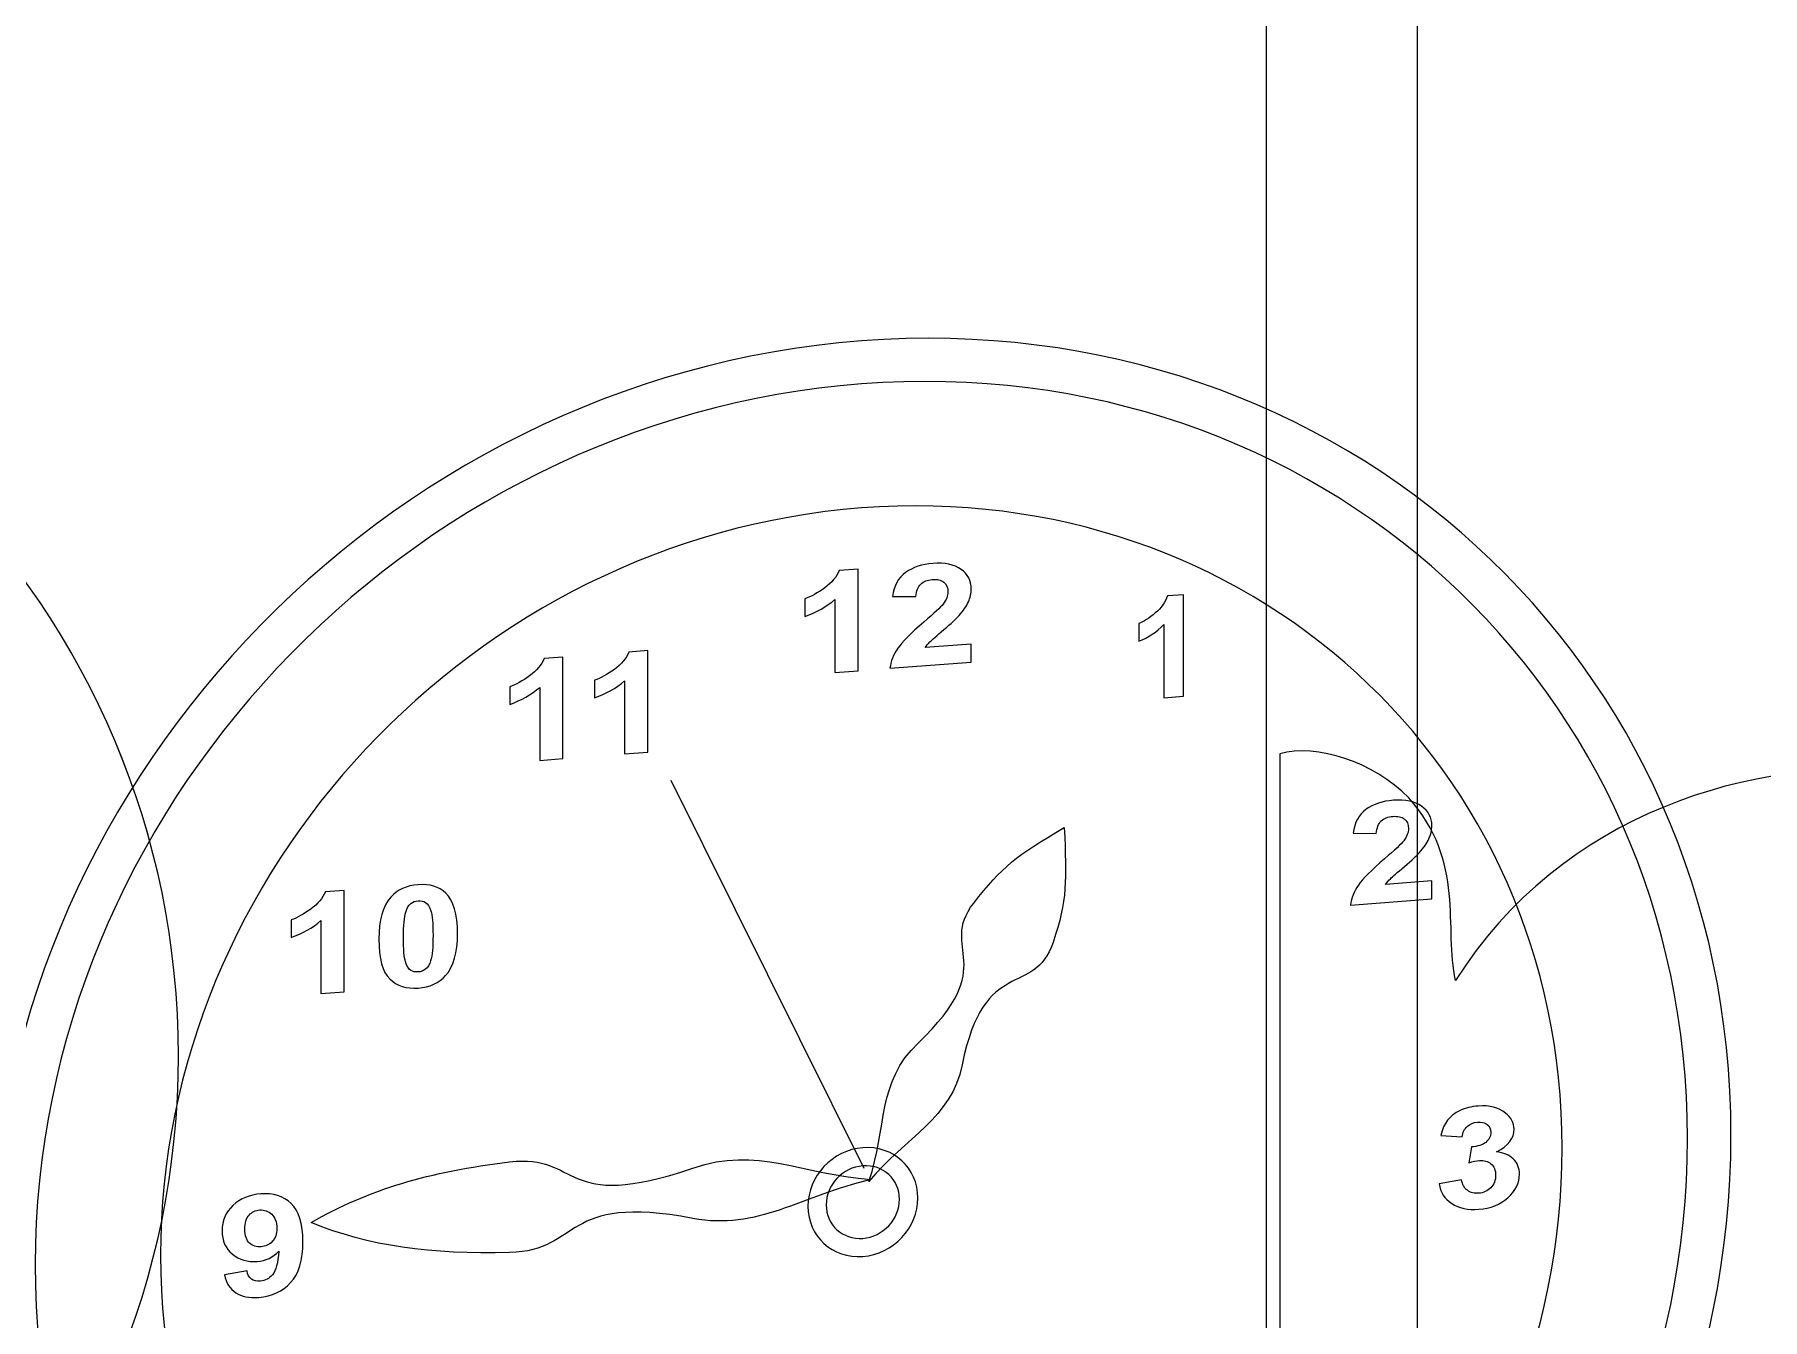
# Model space of a CAD drawing. Header units: centimetres. Extents: x -50 to 38, y -16.5 to 53.8.
# Drawn here: x -35.466 to -34.173, y 19.927 to 20.888 of the extents above; entities that cross this region are included whole.
import ezdxf

# ---------------------------------------------------------------- set-up
doc = ezdxf.new("R2010")
doc.units = ezdxf.units.CM
doc.header["$MEASUREMENT"] = 0
doc.layers.add('layer 1', color=7, linetype='Continuous')

msp = doc.modelspace()

# ---------------------------------------------------------------- linework, layer by layer
at = {"layer": 'layer 1', "lineweight": 35}
msp.add_open_spline([(-43.05848, 25.57436), (-43.05848, 25.57436), (-33.11014, 25.57436), (-33.11014, 25.57436), (-33.11014, 25.57436), (-33.11014, 25.57436), (-33.11014, 14.1003), (-33.11014, 14.1003), (-33.11014, 14.1003), (-33.11014, 14.1003), (-43.05848, 14.1003), (-43.05848, 14.1003), (-43.05848, 14.1003), (-43.05848, 14.1003), (-43.05848, 25.57436), (-43.05848, 25.57436)], degree=3, knots=[0, 0, 0, 0, 0.2, 0.2, 0.2, 0.2, 0.4, 0.4, 0.4, 0.4, 0.6, 0.6, 0.6, 0.6, 1, 1, 1, 1], dxfattribs=at)
at = {"layer": 'layer 1', "color": 254, "lineweight": 9}
for points, knots in [([(-34.54417, 21.20913), (-34.54417, 21.20913), (-34.54438, 17.00402), (-34.54438, 17.00402), (-34.54438, 17.00402), (-34.54438, 17.00402), (-37.49128, 16.94658), (-37.49128, 16.94658), (-37.49128, 16.94658), (-37.49128, 16.94658), (-37.61122, 17.03831), (-37.61122, 17.03831), (-37.61122, 17.03831), (-37.61122, 17.03831), (-37.61203, 21.20913), (-37.61203, 21.20913), (-37.61203, 21.20913), (-37.61203, 21.20913), (-36.06863, 22.74505), (-36.06863, 22.74505), (-36.06863, 22.74505), (-36.06863, 22.74505), (-35.96022, 22.6969), (-35.96022, 22.6969), (-35.96022, 22.6969), (-35.96022, 22.6969), (-34.54417, 21.20913), (-34.54417, 21.20913)], [0, 0, 0, 0, 0.125, 0.125, 0.125, 0.125, 0.25, 0.25, 0.25, 0.25, 0.375, 0.375, 0.375, 0.375, 0.5, 0.5, 0.5, 0.5, 0.625, 0.625, 0.625, 0.625, 0.75, 0.75, 0.75, 0.75, 1, 1, 1, 1]), ([(-33.24897, 19.76236), (-33.26322, 19.77845), (-33.28802, 19.79235), (-33.30566, 19.78868), (-33.30566, 19.78868), (-33.41523, 19.73199), (-33.45717, 19.60883), (-33.52974, 19.51722), (-33.52974, 19.51722), (-33.52974, 19.51722), (-33.55352, 19.4916), (-33.55352, 19.4916), (-33.55352, 19.4916), (-33.53856, 19.47478), (-33.51094, 19.46303), (-33.51073, 19.43833), (-33.51073, 19.43833), (-33.52964, 19.42549), (-33.55849, 19.41604), (-33.57952, 19.39681), (-33.57952, 19.39681), (-33.56308, 19.37579), (-33.56505, 19.35956), (-33.57193, 19.33762), (-33.57193, 19.33762), (-33.55631, 19.32647), (-33.55899, 19.31021), (-33.56308, 19.29535), (-33.56308, 19.29535), (-33.5701, 19.28826), (-33.57708, 19.28114), (-33.58696, 19.28174), (-33.58696, 19.28174), (-33.58985, 19.29161), (-33.5992, 19.30985), (-33.61257, 19.30481), (-33.61257, 19.30481), (-33.63497, 19.28629), (-33.65046, 19.28262), (-33.67519, 19.28452), (-33.67519, 19.28452), (-33.6802, 19.21319), (-33.71625, 19.14165), (-33.76148, 19.06644), (-33.76148, 19.06644), (-33.76148, 19.06644), (-33.72186, 19.05691), (-33.72186, 19.05691), (-33.72186, 19.05691), (-33.705, 19.06411), (-33.68803, 19.06076), (-33.67099, 19.04749), (-33.67099, 19.04749), (-33.66669, 19.03906), (-33.6687, 19.02632), (-33.67283, 19.01641), (-33.67283, 19.01641), (-33.66429, 19.0059), (-33.64016, 18.992), (-33.64708, 18.97644), (-33.64708, 18.97644), (-33.63497, 18.96244), (-33.62527, 18.98367), (-33.6197, 18.99147), (-33.6197, 18.99147), (-33.60866, 19.01698), (-33.5913, 19.05243), (-33.59719, 19.07847), (-33.59719, 19.07847), (-33.57892, 19.0864), (-33.55765, 19.076), (-33.55606, 19.05483), (-33.55606, 19.05483), (-33.5707, 19.03497), (-33.54378, 19.02319), (-33.54572, 19.00414), (-33.54572, 19.00414), (-33.54262, 18.97171), (-33.59349, 18.97972), (-33.58051, 18.94808), (-33.58051, 18.94808), (-33.58051, 18.94808), (-33.60076, 18.92109), (-33.60076, 18.92109), (-33.60076, 18.92109), (-33.59575, 18.91407), (-33.57881, 18.91425), (-33.57028, 18.90444), (-33.57028, 18.90444), (-33.57028, 18.90444), (-33.55094, 18.87216), (-33.55094, 18.87216), (-33.55094, 18.87216), (-33.53122, 18.87795), (-33.50572, 18.86408), (-33.50339, 18.84221), (-33.50339, 18.84221), (-33.49831, 18.82605), (-33.52844, 18.80178), (-33.50293, 18.78788), (-33.50293, 18.78788), (-33.50215, 18.77945), (-33.51457, 18.74901), (-33.53158, 18.75589), (-33.53158, 18.75589), (-33.53158, 18.75589), (-33.55846, 18.76202), (-33.55846, 18.76202), (-33.55846, 18.76202), (-33.55789, 18.77896), (-33.54675, 18.796), (-33.55606, 18.81282), (-33.55606, 18.81282), (-33.57677, 18.84016), (-33.60428, 18.83921), (-33.62901, 18.84464), (-33.62901, 18.84464), (-33.73689, 18.83805), (-33.87391, 18.69154), (-33.90753, 18.58115), (-33.90753, 18.58115), (-33.93166, 18.51956), (-33.94246, 18.45952), (-33.93632, 18.40522), (-33.93632, 18.40522), (-33.83218, 18.35464), (-33.79944, 18.24344), (-33.74504, 18.15433), (-33.74504, 18.15433), (-33.69735, 18.10536), (-33.63988, 18.07128), (-33.58477, 18.06116), (-33.58477, 18.06116), (-33.57056, 18.0486), (-33.59021, 18.03502), (-33.5979, 18.0286), (-33.5979, 18.0286), (-33.61398, 18.01223), (-33.63028, 18.01914), (-33.64725, 18.02465), (-33.64725, 18.02465), (-33.66373, 18.05414), (-33.67251, 18.00891), (-33.68948, 18.01438), (-33.68948, 18.01438), (-33.7043, 18.01145), (-33.72063, 18.02401), (-33.72998, 18.04299), (-33.72998, 18.04299), (-33.72998, 18.04299), (-33.75541, 18.04768), (-33.75541, 18.04768), (-33.75541, 18.04768), (-33.75252, 17.95952), (-33.8121, 17.83552), (-33.89885, 17.75153), (-33.89885, 17.75153), (-33.98786, 17.68372), (-34.11934, 17.63035), (-34.20926, 17.66626), (-34.20926, 17.66626), (-34.28144, 17.68961), (-34.36332, 17.75386), (-34.40343, 17.82335), (-34.40343, 17.82335), (-34.40343, 17.82335), (-34.40343, 17.7124), (-34.40343, 17.7124), (-34.40343, 17.7124), (-34.40343, 17.64538), (-34.44813, 17.62749), (-34.47698, 17.62301), (-34.47698, 17.62301), (-34.47698, 17.62301), (-34.52782, 17.62396), (-34.52782, 17.62396), (-34.52782, 17.62396), (-34.52782, 17.62396), (-34.52814, 18.30976), (-34.52814, 18.30976), (-34.52814, 18.30976), (-34.52814, 18.30976), (-34.65242, 18.30976), (-34.65242, 18.30976), (-34.65242, 18.30976), (-34.65242, 18.30976), (-34.65242, 19.34121), (-34.65242, 19.34121), (-34.65242, 19.34121), (-34.65242, 19.34121), (-34.53431, 19.34121), (-34.53431, 19.34121), (-34.53431, 19.34121), (-34.53431, 19.34121), (-34.53431, 20.35019), (-34.53431, 20.35019), (-34.53431, 20.35019), (-34.50687, 20.3575), (-34.46407, 20.34441), (-34.43772, 20.31714), (-34.43772, 20.31714), (-34.39496, 20.26951), (-34.41147, 20.21928), (-34.40265, 20.18054), (-34.40265, 20.18054), (-34.32402, 20.30543), (-34.17906, 20.34974), (-34.06325, 20.33591), (-34.06325, 20.33591), (-34.01305, 20.32578), (-33.95427, 20.30158), (-33.90386, 20.26606), (-33.90386, 20.26606), (-33.83521, 20.32028), (-33.76825, 20.3286), (-33.69248, 20.2947), (-33.69248, 20.2947), (-33.65353, 20.28024), (-33.61377, 20.25166), (-33.57165, 20.276), (-33.57165, 20.276), (-33.56043, 20.28317), (-33.5374, 20.31015), (-33.52307, 20.28631), (-33.52307, 20.28631), (-33.51168, 20.27512), (-33.51009, 20.25396), (-33.52053, 20.24048), (-33.52053, 20.24048), (-33.54512, 20.22827), (-33.52032, 20.21367), (-33.53073, 20.19663), (-33.53073, 20.19663), (-33.50607, 20.19966), (-33.46303, 20.20076), (-33.44373, 20.17201), (-33.44373, 20.17201), (-33.42049, 20.17359), (-33.39357, 20.16396), (-33.37928, 20.14364), (-33.37928, 20.14364), (-33.35857, 20.1163), (-33.34919, 20.08886), (-33.34683, 20.06279), (-33.34683, 20.06279), (-33.29663, 20.04769), (-33.28975, 19.9899), (-33.2817, 19.95822), (-33.2817, 19.95822), (-33.27729, 19.93497), (-33.28269, 19.90672), (-33.29447, 19.88333), (-33.29447, 19.88333), (-33.26974, 19.88072), (-33.23856, 19.86407), (-33.22773, 19.83662), (-33.22773, 19.83662), (-33.21976, 19.812), (-33.21468, 19.79369), (-33.2236, 19.76539), (-33.2236, 19.76539), (-33.2236, 19.76539), (-33.24897, 19.76236), (-33.24897, 19.76236)], [0, 0, 0, 0, 0.0149254, 0.0149254, 0.0149254, 0.0149254, 0.0298507, 0.0298507, 0.0298507, 0.0298507, 0.0447761, 0.0447761, 0.0447761, 0.0447761, 0.0597015, 0.0597015, 0.0597015, 0.0597015, 0.0746269, 0.0746269, 0.0746269, 0.0746269, 0.0895522, 0.0895522, 0.0895522, 0.0895522, 0.1044776, 0.1044776, 0.1044776, 0.1044776, 0.119403, 0.119403, 0.119403, 0.119403, 0.1343284, 0.1343284, 0.1343284, 0.1343284, 0.1492537, 0.1492537, 0.1492537, 0.1492537, 0.1641791, 0.1641791, 0.1641791, 0.1641791, 0.1791045, 0.1791045, 0.1791045, 0.1791045, 0.1940299, 0.1940299, 0.1940299, 0.1940299, 0.2089552, 0.2089552, 0.2089552, 0.2089552, 0.2238806, 0.2238806, 0.2238806, 0.2238806, 0.238806, 0.238806, 0.238806, 0.238806, 0.2537313, 0.2537313, 0.2537313, 0.2537313, 0.2686567, 0.2686567, 0.2686567, 0.2686567, 0.2835821, 0.2835821, 0.2835821, 0.2835821, 0.2985075, 0.2985075, 0.2985075, 0.2985075, 0.3134328, 0.3134328, 0.3134328, 0.3134328, 0.3283582, 0.3283582, 0.3283582, 0.3283582, 0.3432836, 0.3432836, 0.3432836, 0.3432836, 0.358209, 0.358209, 0.358209, 0.358209, 0.3731343, 0.3731343, 0.3731343, 0.3731343, 0.3880597, 0.3880597, 0.3880597, 0.3880597, 0.4029851, 0.4029851, 0.4029851, 0.4029851, 0.4179104, 0.4179104, 0.4179104, 0.4179104, 0.4328358, 0.4328358, 0.4328358, 0.4328358, 0.4477612, 0.4477612, 0.4477612, 0.4477612, 0.4626866, 0.4626866, 0.4626866, 0.4626866, 0.4776119, 0.4776119, 0.4776119, 0.4776119, 0.4925373, 0.4925373, 0.4925373, 0.4925373, 0.5074627, 0.5074627, 0.5074627, 0.5074627, 0.5223881, 0.5223881, 0.5223881, 0.5223881, 0.5373134, 0.5373134, 0.5373134, 0.5373134, 0.5522388, 0.5522388, 0.5522388, 0.5522388, 0.5671642, 0.5671642, 0.5671642, 0.5671642, 0.5820896, 0.5820896, 0.5820896, 0.5820896, 0.5970149, 0.5970149, 0.5970149, 0.5970149, 0.6119403, 0.6119403, 0.6119403, 0.6119403, 0.6268657, 0.6268657, 0.6268657, 0.6268657, 0.641791, 0.641791, 0.641791, 0.641791, 0.6567164, 0.6567164, 0.6567164, 0.6567164, 0.6716418, 0.6716418, 0.6716418, 0.6716418, 0.6865672, 0.6865672, 0.6865672, 0.6865672, 0.7014925, 0.7014925, 0.7014925, 0.7014925, 0.7164179, 0.7164179, 0.7164179, 0.7164179, 0.7313433, 0.7313433, 0.7313433, 0.7313433, 0.7462687, 0.7462687, 0.7462687, 0.7462687, 0.761194, 0.761194, 0.761194, 0.761194, 0.7761194, 0.7761194, 0.7761194, 0.7761194, 0.7910448, 0.7910448, 0.7910448, 0.7910448, 0.8059701, 0.8059701, 0.8059701, 0.8059701, 0.8208955, 0.8208955, 0.8208955, 0.8208955, 0.8358209, 0.8358209, 0.8358209, 0.8358209, 0.8507463, 0.8507463, 0.8507463, 0.8507463, 0.8656716, 0.8656716, 0.8656716, 0.8656716, 0.880597, 0.880597, 0.880597, 0.880597, 0.8955224, 0.8955224, 0.8955224, 0.8955224, 0.9104478, 0.9104478, 0.9104478, 0.9104478, 0.9253731, 0.9253731, 0.9253731, 0.9253731, 0.9402985, 0.9402985, 0.9402985, 0.9402985, 0.9552239, 0.9552239, 0.9552239, 0.9552239, 0.9701493, 0.9701493, 0.9701493, 0.9701493, 1, 1, 1, 1])]:
    msp.add_open_spline(points, degree=3, knots=knots, dxfattribs=at)
at = {"layer": 'layer 1', "color": 7, "lineweight": 9}
for points, knots in [([(-34.43128, 21.15268), (-34.43128, 21.15268), (-34.43153, 16.94757), (-34.43153, 16.94757), (-34.43153, 16.94757), (-34.43153, 16.94757), (-37.49914, 16.94757), (-37.49914, 16.94757), (-37.49914, 16.94757), (-37.49914, 16.94757), (-37.49914, 21.15268), (-37.49914, 21.15268), (-37.49914, 21.15268), (-37.49914, 21.15268), (-35.95574, 22.6886), (-35.95574, 22.6886), (-35.95574, 22.6886), (-35.95574, 22.6886), (-34.43128, 21.15268), (-34.43128, 21.15268)], [0, 0, 0, 0, 0.1666667, 0.1666667, 0.1666667, 0.1666667, 0.3333333, 0.3333333, 0.3333333, 0.3333333, 0.5, 0.5, 0.5, 0.5, 0.6666667, 0.6666667, 0.6666667, 0.6666667, 1, 1, 1, 1]), ([(-36.57201, 20.12394), (-36.57201, 20.45908), (-36.30033, 20.73072), (-35.96523, 20.73072), (-35.96523, 20.73072), (-35.63009, 20.73072), (-35.35845, 20.45908), (-35.35845, 20.12394), (-35.35845, 20.12394), (-35.35845, 19.78884), (-35.63009, 19.51717), (-35.96523, 19.51717), (-35.96523, 19.51717), (-36.30033, 19.51717), (-36.57201, 19.78884), (-36.57201, 20.12394)], [0, 0, 0, 0, 0.2, 0.2, 0.2, 0.2, 0.4, 0.4, 0.4, 0.4, 0.6, 0.6, 0.6, 0.6, 1, 1, 1, 1]), ([(-36.572, 20.12396), (-36.572, 20.4591), (-36.30033, 20.73074), (-35.96522, 20.73074), (-35.96522, 20.73074), (-35.63008, 20.73074), (-35.35845, 20.4591), (-35.35845, 20.12396), (-35.35845, 20.12396), (-35.35845, 19.78885), (-35.63008, 19.51718), (-35.96522, 19.51718), (-35.96522, 19.51718), (-36.30033, 19.51718), (-36.572, 19.78885), (-36.572, 20.12396)], [0, 0, 0, 0, 0.2, 0.2, 0.2, 0.2, 0.4, 0.4, 0.4, 0.4, 0.6, 0.6, 0.6, 0.6, 1, 1, 1, 1]), ([(-35.46566, 19.96788), (-35.46566, 20.3058), (-35.18887, 20.60083), (-34.84738, 20.62687), (-34.84738, 20.62687), (-34.50589, 20.6529), (-34.2291, 20.4001), (-34.2291, 20.06218), (-34.2291, 20.06218), (-34.2291, 19.72429), (-34.50589, 19.42922), (-34.84738, 19.40319), (-34.84738, 19.40319), (-35.18887, 19.37715), (-35.46566, 19.62995), (-35.46566, 19.96788)], [0, 0, 0, 0, 0.2, 0.2, 0.2, 0.2, 0.4, 0.4, 0.4, 0.4, 0.6, 0.6, 0.6, 0.6, 1, 1, 1, 1]), ([(-34.8874, 20.01148), (-34.8874, 20.03395), (-34.86898, 20.0536), (-34.84627, 20.05533), (-34.84627, 20.05533), (-34.82355, 20.05706), (-34.80513, 20.04023), (-34.80513, 20.01776), (-34.80513, 20.01776), (-34.80513, 19.99529), (-34.82355, 19.97564), (-34.84627, 19.97391), (-34.84627, 19.97391), (-34.86898, 19.97218), (-34.8874, 19.98901), (-34.8874, 20.01148)], [0, 0, 0, 0, 0.2, 0.2, 0.2, 0.2, 0.4, 0.4, 0.4, 0.4, 0.6, 0.6, 0.6, 0.6, 1, 1, 1, 1])]:
    msp.add_open_spline(points, degree=3, knots=knots, dxfattribs=at)
at = {"layer": 'layer 1', "lineweight": 9}
for points, knots in [([(-35.4982, 19.96539), (-35.4982, 20.3211), (-35.20681, 20.63165), (-34.84736, 20.65906), (-34.84736, 20.65906), (-34.48792, 20.68647), (-34.19656, 20.42037), (-34.19656, 20.06467), (-34.19656, 20.06467), (-34.19656, 19.70896), (-34.48792, 19.39841), (-34.84736, 19.371), (-34.84736, 19.371), (-35.20681, 19.34359), (-35.4982, 19.60969), (-35.4982, 19.96539)], [0, 0, 0, 0, 0.2, 0.2, 0.2, 0.2, 0.4, 0.4, 0.4, 0.4, 0.6, 0.6, 0.6, 0.6, 1, 1, 1, 1]), ([(-35.37185, 19.97503), (-35.37185, 20.26166), (-35.13704, 20.51192), (-34.84738, 20.53404), (-34.84738, 20.53404), (-34.55771, 20.55613), (-34.3229, 20.34167), (-34.3229, 20.05504), (-34.3229, 20.05504), (-34.3229, 19.76841), (-34.55771, 19.51811), (-34.84738, 19.49603), (-34.84738, 19.49603), (-35.13704, 19.47395), (-35.37185, 19.6884), (-35.37185, 19.97503)], [0, 0, 0, 0, 0.2, 0.2, 0.2, 0.2, 0.4, 0.4, 0.4, 0.4, 0.6, 0.6, 0.6, 0.6, 1, 1, 1, 1]), ([(-34.69551, 20.29499), (-34.73135, 20.27361), (-34.74225, 20.26564), (-34.76327, 20.2384), (-34.76327, 20.2384), (-34.79012, 20.20358), (-34.74221, 20.19318), (-34.8049, 20.13366), (-34.8049, 20.13366), (-34.83556, 20.10463), (-34.82812, 20.07073), (-34.84173, 20.03005), (-34.84173, 20.03005), (-34.81386, 20.06367), (-34.78003, 20.07711), (-34.77195, 20.11736), (-34.77195, 20.11736), (-34.75544, 20.1997), (-34.71833, 20.16689), (-34.7039, 20.20898), (-34.7039, 20.20898), (-34.693, 20.24087), (-34.69388, 20.25505), (-34.69551, 20.29499)], [0, 0, 0, 0, 0.1428571, 0.1428571, 0.1428571, 0.1428571, 0.2857143, 0.2857143, 0.2857143, 0.2857143, 0.4285714, 0.4285714, 0.4285714, 0.4285714, 0.5714286, 0.5714286, 0.5714286, 0.5714286, 0.7142857, 0.7142857, 0.7142857, 0.7142857, 1, 1, 1, 1]), ([(-35.25914, 19.99945), (-35.21634, 19.98132), (-35.16921, 19.97553), (-35.11062, 19.97687), (-35.11062, 19.97687), (-35.05625, 19.97811), (-35.07255, 20.02122), (-34.97353, 20.00242), (-34.97353, 20.00242), (-34.92516, 19.99324), (-34.89211, 20.01935), (-34.84025, 20.03145), (-34.84025, 20.03145), (-34.89211, 20.03561), (-34.92516, 20.05667), (-34.97353, 20.04009), (-34.97353, 20.04009), (-35.07255, 20.00615), (-35.05752, 20.05113), (-35.11062, 20.04471), (-35.11062, 20.04471), (-35.17073, 20.03741), (-35.21634, 20.02411), (-35.25914, 19.99945)], [0, 0, 0, 0, 0.1428571, 0.1428571, 0.1428571, 0.1428571, 0.2857143, 0.2857143, 0.2857143, 0.2857143, 0.4285714, 0.4285714, 0.4285714, 0.4285714, 0.5714286, 0.5714286, 0.5714286, 0.5714286, 0.7142857, 0.7142857, 0.7142857, 0.7142857, 1, 1, 1, 1]), ([(-34.87369, 20.01253), (-34.87369, 20.02753), (-34.86142, 20.04061), (-34.84628, 20.04174), (-34.84628, 20.04174), (-34.83115, 20.04291), (-34.81887, 20.03169), (-34.81887, 20.01673), (-34.81887, 20.01673), (-34.81887, 20.00174), (-34.83115, 19.98865), (-34.84628, 19.98749), (-34.84628, 19.98749), (-34.86142, 19.98632), (-34.87369, 19.99754), (-34.87369, 20.01253)], [0, 0, 0, 0, 0.2, 0.2, 0.2, 0.2, 0.4, 0.4, 0.4, 0.4, 0.6, 0.6, 0.6, 0.6, 1, 1, 1, 1])]:
    msp.add_open_spline(points, degree=3, knots=knots, dxfattribs=at)
at = {"layer": 'layer 1'}
for points, knots in [([(-34.84982, 20.4123), (-34.84982, 20.4123), (-34.86717, 20.41098), (-34.86717, 20.41098), (-34.86717, 20.41098), (-34.86717, 20.41098), (-34.86717, 20.46567), (-34.86717, 20.46567), (-34.86717, 20.46567), (-34.8735, 20.46022), (-34.88098, 20.45598), (-34.88958, 20.45295), (-34.88958, 20.45295), (-34.88958, 20.45295), (-34.88958, 20.46614), (-34.88958, 20.46614), (-34.88958, 20.46614), (-34.88504, 20.46771), (-34.88014, 20.47043), (-34.87483, 20.47429), (-34.87483, 20.47429), (-34.86952, 20.47815), (-34.86589, 20.48246), (-34.8639, 20.4872), (-34.8639, 20.4872), (-34.8639, 20.4872), (-34.84982, 20.48827), (-34.84982, 20.48827), (-34.84982, 20.48827), (-34.84982, 20.48827), (-34.84982, 20.4123), (-34.84982, 20.4123)], [0, 0, 0, 0, 0.1111111, 0.1111111, 0.1111111, 0.1111111, 0.2222222, 0.2222222, 0.2222222, 0.2222222, 0.3333333, 0.3333333, 0.3333333, 0.3333333, 0.4444444, 0.4444444, 0.4444444, 0.4444444, 0.5555556, 0.5555556, 0.5555556, 0.5555556, 0.6666667, 0.6666667, 0.6666667, 0.6666667, 0.7777778, 0.7777778, 0.7777778, 0.7777778, 1, 1, 1, 1]), ([(-34.7651, 20.43216), (-34.7651, 20.43216), (-34.7651, 20.41876), (-34.7651, 20.41876), (-34.7651, 20.41876), (-34.7651, 20.41876), (-34.826, 20.41412), (-34.826, 20.41412), (-34.826, 20.41412), (-34.82535, 20.41927), (-34.82336, 20.42424), (-34.82007, 20.42904), (-34.82007, 20.42904), (-34.81679, 20.43385), (-34.81026, 20.4404), (-34.80055, 20.44868), (-34.80055, 20.44868), (-34.79272, 20.45536), (-34.78794, 20.45986), (-34.78616, 20.46216), (-34.78616, 20.46216), (-34.78377, 20.46533), (-34.78257, 20.46837), (-34.78257, 20.47131), (-34.78257, 20.47131), (-34.78257, 20.47455), (-34.7836, 20.47695), (-34.78569, 20.47853), (-34.78569, 20.47853), (-34.78777, 20.48011), (-34.79064, 20.48076), (-34.79428, 20.48048), (-34.79428, 20.48048), (-34.79792, 20.4802), (-34.80079, 20.47906), (-34.80294, 20.47708), (-34.80294, 20.47708), (-34.80507, 20.47509), (-34.8063, 20.47198), (-34.80663, 20.46772), (-34.80663, 20.46772), (-34.80663, 20.46772), (-34.82397, 20.46783), (-34.82397, 20.46783), (-34.82397, 20.46783), (-34.82294, 20.4759), (-34.81971, 20.48188), (-34.81427, 20.48577), (-34.81427, 20.48577), (-34.80883, 20.48966), (-34.80204, 20.49192), (-34.79386, 20.49254), (-34.79386, 20.49254), (-34.78491, 20.49322), (-34.77789, 20.49173), (-34.77277, 20.4881), (-34.77277, 20.4881), (-34.76766, 20.48446), (-34.7651, 20.47964), (-34.7651, 20.47364), (-34.7651, 20.47364), (-34.7651, 20.47023), (-34.76584, 20.46695), (-34.7673, 20.46374), (-34.7673, 20.46374), (-34.76875, 20.46055), (-34.77108, 20.45716), (-34.77426, 20.45354), (-34.77426, 20.45354), (-34.77634, 20.45113), (-34.78017, 20.44761), (-34.78566, 20.443), (-34.78566, 20.443), (-34.79116, 20.43837), (-34.79464, 20.43533), (-34.7961, 20.43383), (-34.7961, 20.43383), (-34.79758, 20.43235), (-34.79876, 20.4309), (-34.79967, 20.42953), (-34.79967, 20.42953), (-34.79967, 20.42953), (-34.7651, 20.43216), (-34.7651, 20.43216)], [0, 0, 0, 0, 0.0454545, 0.0454545, 0.0454545, 0.0454545, 0.0909091, 0.0909091, 0.0909091, 0.0909091, 0.1363636, 0.1363636, 0.1363636, 0.1363636, 0.1818182, 0.1818182, 0.1818182, 0.1818182, 0.2272727, 0.2272727, 0.2272727, 0.2272727, 0.2727273, 0.2727273, 0.2727273, 0.2727273, 0.3181818, 0.3181818, 0.3181818, 0.3181818, 0.3636364, 0.3636364, 0.3636364, 0.3636364, 0.4090909, 0.4090909, 0.4090909, 0.4090909, 0.4545455, 0.4545455, 0.4545455, 0.4545455, 0.5, 0.5, 0.5, 0.5, 0.5454545, 0.5454545, 0.5454545, 0.5454545, 0.5909091, 0.5909091, 0.5909091, 0.5909091, 0.6363636, 0.6363636, 0.6363636, 0.6363636, 0.6818182, 0.6818182, 0.6818182, 0.6818182, 0.7272727, 0.7272727, 0.7272727, 0.7272727, 0.7727273, 0.7727273, 0.7727273, 0.7727273, 0.8181818, 0.8181818, 0.8181818, 0.8181818, 0.8636364, 0.8636364, 0.8636364, 0.8636364, 0.9090909, 0.9090909, 0.9090909, 0.9090909, 1, 1, 1, 1]), ([(-34.60635, 20.39318), (-34.60635, 20.39318), (-34.62096, 20.39207), (-34.62096, 20.39207), (-34.62096, 20.39207), (-34.62096, 20.39207), (-34.62096, 20.44676), (-34.62096, 20.44676), (-34.62096, 20.44676), (-34.62629, 20.44139), (-34.63258, 20.43724), (-34.63983, 20.43431), (-34.63983, 20.43431), (-34.63983, 20.43431), (-34.63983, 20.4475), (-34.63983, 20.4475), (-34.63983, 20.4475), (-34.63601, 20.44902), (-34.63187, 20.45168), (-34.62741, 20.45548), (-34.62741, 20.45548), (-34.62293, 20.45927), (-34.61988, 20.46353), (-34.6182, 20.46825), (-34.6182, 20.46825), (-34.6182, 20.46825), (-34.60635, 20.46915), (-34.60635, 20.46915), (-34.60635, 20.46915), (-34.60635, 20.46915), (-34.60635, 20.39318), (-34.60635, 20.39318)], [0, 0, 0, 0, 0.1111111, 0.1111111, 0.1111111, 0.1111111, 0.2222222, 0.2222222, 0.2222222, 0.2222222, 0.3333333, 0.3333333, 0.3333333, 0.3333333, 0.4444444, 0.4444444, 0.4444444, 0.4444444, 0.5555556, 0.5555556, 0.5555556, 0.5555556, 0.6666667, 0.6666667, 0.6666667, 0.6666667, 0.7777778, 0.7777778, 0.7777778, 0.7777778, 1, 1, 1, 1]), ([(-35.07069, 20.34647), (-35.07069, 20.34647), (-35.08804, 20.34514), (-35.08804, 20.34514), (-35.08804, 20.34514), (-35.08804, 20.34514), (-35.08804, 20.39983), (-35.08804, 20.39983), (-35.08804, 20.39983), (-35.09437, 20.39439), (-35.10184, 20.39015), (-35.11045, 20.38711), (-35.11045, 20.38711), (-35.11045, 20.38711), (-35.11045, 20.4003), (-35.11045, 20.4003), (-35.11045, 20.4003), (-35.10591, 20.40188), (-35.101, 20.40459), (-35.0957, 20.40846), (-35.0957, 20.40846), (-35.09038, 20.41231), (-35.08676, 20.41662), (-35.08477, 20.42136), (-35.08477, 20.42136), (-35.08477, 20.42136), (-35.07069, 20.42244), (-35.07069, 20.42244), (-35.07069, 20.42244), (-35.07069, 20.42244), (-35.07069, 20.34647), (-35.07069, 20.34647)], [0, 0, 0, 0, 0.1111111, 0.1111111, 0.1111111, 0.1111111, 0.2222222, 0.2222222, 0.2222222, 0.2222222, 0.3333333, 0.3333333, 0.3333333, 0.3333333, 0.4444444, 0.4444444, 0.4444444, 0.4444444, 0.5555556, 0.5555556, 0.5555556, 0.5555556, 0.6666667, 0.6666667, 0.6666667, 0.6666667, 0.7777778, 0.7777778, 0.7777778, 0.7777778, 1, 1, 1, 1]), ([(-35.00723, 20.35131), (-35.00723, 20.35131), (-35.02458, 20.34998), (-35.02458, 20.34998), (-35.02458, 20.34998), (-35.02458, 20.34998), (-35.02458, 20.40467), (-35.02458, 20.40467), (-35.02458, 20.40467), (-35.03091, 20.39923), (-35.03838, 20.39499), (-35.04699, 20.39195), (-35.04699, 20.39195), (-35.04699, 20.39195), (-35.04699, 20.40514), (-35.04699, 20.40514), (-35.04699, 20.40514), (-35.04245, 20.40672), (-35.03754, 20.40943), (-35.03224, 20.4133), (-35.03224, 20.4133), (-35.02692, 20.41715), (-35.0233, 20.42146), (-35.02131, 20.4262), (-35.02131, 20.4262), (-35.02131, 20.4262), (-35.00723, 20.42728), (-35.00723, 20.42728), (-35.00723, 20.42728), (-35.00723, 20.42728), (-35.00723, 20.35131), (-35.00723, 20.35131)], [0, 0, 0, 0, 0.1111111, 0.1111111, 0.1111111, 0.1111111, 0.2222222, 0.2222222, 0.2222222, 0.2222222, 0.3333333, 0.3333333, 0.3333333, 0.3333333, 0.4444444, 0.4444444, 0.4444444, 0.4444444, 0.5555556, 0.5555556, 0.5555556, 0.5555556, 0.6666667, 0.6666667, 0.6666667, 0.6666667, 0.7777778, 0.7777778, 0.7777778, 0.7777778, 1, 1, 1, 1]), ([(-34.42043, 20.25495), (-34.42043, 20.25495), (-34.42043, 20.24155), (-34.42043, 20.24155), (-34.42043, 20.24155), (-34.42043, 20.24155), (-34.48133, 20.2369), (-34.48133, 20.2369), (-34.48133, 20.2369), (-34.48069, 20.24205), (-34.47869, 20.24703), (-34.47541, 20.25183), (-34.47541, 20.25183), (-34.47212, 20.25664), (-34.46559, 20.26319), (-34.45588, 20.27147), (-34.45588, 20.27147), (-34.44806, 20.27814), (-34.44327, 20.28265), (-34.44149, 20.28494), (-34.44149, 20.28494), (-34.43911, 20.28812), (-34.43791, 20.29116), (-34.43791, 20.2941), (-34.43791, 20.2941), (-34.43791, 20.29734), (-34.43894, 20.29974), (-34.44103, 20.30132), (-34.44103, 20.30132), (-34.4431, 20.3029), (-34.44597, 20.30354), (-34.44962, 20.30326), (-34.44962, 20.30326), (-34.45325, 20.30299), (-34.45612, 20.30185), (-34.45827, 20.29986), (-34.45827, 20.29986), (-34.46041, 20.29788), (-34.46163, 20.29477), (-34.46197, 20.2905), (-34.46197, 20.2905), (-34.46197, 20.2905), (-34.47931, 20.29062), (-34.47931, 20.29062), (-34.47931, 20.29062), (-34.47827, 20.29869), (-34.47505, 20.30466), (-34.4696, 20.30856), (-34.4696, 20.30856), (-34.46416, 20.31244), (-34.45737, 20.3147), (-34.4492, 20.31533), (-34.4492, 20.31533), (-34.44025, 20.31601), (-34.43322, 20.31451), (-34.4281, 20.31089), (-34.4281, 20.31089), (-34.42299, 20.30725), (-34.42043, 20.30243), (-34.42043, 20.29643), (-34.42043, 20.29643), (-34.42043, 20.29302), (-34.42118, 20.28973), (-34.42263, 20.28652), (-34.42263, 20.28652), (-34.42408, 20.28333), (-34.42641, 20.27994), (-34.42959, 20.27632), (-34.42959, 20.27632), (-34.43168, 20.27391), (-34.4355, 20.2704), (-34.44099, 20.26578), (-34.44099, 20.26578), (-34.4465, 20.26115), (-34.44998, 20.25812), (-34.45143, 20.25662), (-34.45143, 20.25662), (-34.45292, 20.25513), (-34.45409, 20.25368), (-34.45501, 20.25231), (-34.45501, 20.25231), (-34.45501, 20.25231), (-34.42043, 20.25495), (-34.42043, 20.25495)], [0, 0, 0, 0, 0.0454545, 0.0454545, 0.0454545, 0.0454545, 0.0909091, 0.0909091, 0.0909091, 0.0909091, 0.1363636, 0.1363636, 0.1363636, 0.1363636, 0.1818182, 0.1818182, 0.1818182, 0.1818182, 0.2272727, 0.2272727, 0.2272727, 0.2272727, 0.2727273, 0.2727273, 0.2727273, 0.2727273, 0.3181818, 0.3181818, 0.3181818, 0.3181818, 0.3636364, 0.3636364, 0.3636364, 0.3636364, 0.4090909, 0.4090909, 0.4090909, 0.4090909, 0.4545455, 0.4545455, 0.4545455, 0.4545455, 0.5, 0.5, 0.5, 0.5, 0.5454545, 0.5454545, 0.5454545, 0.5454545, 0.5909091, 0.5909091, 0.5909091, 0.5909091, 0.6363636, 0.6363636, 0.6363636, 0.6363636, 0.6818182, 0.6818182, 0.6818182, 0.6818182, 0.7272727, 0.7272727, 0.7272727, 0.7272727, 0.7727273, 0.7727273, 0.7727273, 0.7727273, 0.8181818, 0.8181818, 0.8181818, 0.8181818, 0.8636364, 0.8636364, 0.8636364, 0.8636364, 0.9090909, 0.9090909, 0.9090909, 0.9090909, 1, 1, 1, 1]), ([(-35.17903, 20.25214), (-35.17025, 20.25281), (-35.1634, 20.25071), (-35.15843, 20.24585), (-35.15843, 20.24585), (-35.15255, 20.24011), (-35.1496, 20.23004), (-35.1496, 20.21569), (-35.1496, 20.21569), (-35.1496, 20.20136), (-35.15257, 20.19082), (-35.1585, 20.18411), (-35.1585, 20.18411), (-35.16341, 20.17857), (-35.17025, 20.17547), (-35.17903, 20.1748), (-35.17903, 20.1748), (-35.18785, 20.17412), (-35.19496, 20.17641), (-35.20037, 20.18166), (-35.20037, 20.18166), (-35.20577, 20.18691), (-35.20847, 20.19682), (-35.20847, 20.21134), (-35.20847, 20.21134), (-35.20847, 20.2256), (-35.20549, 20.2361), (-35.19957, 20.24281), (-35.19957, 20.24281), (-35.19464, 20.24836), (-35.1878, 20.25147), (-35.17903, 20.25214)], [0, 0, 0, 0, 0.1111111, 0.1111111, 0.1111111, 0.1111111, 0.2222222, 0.2222222, 0.2222222, 0.2222222, 0.3333333, 0.3333333, 0.3333333, 0.3333333, 0.4444444, 0.4444444, 0.4444444, 0.4444444, 0.5555556, 0.5555556, 0.5555556, 0.5555556, 0.6666667, 0.6666667, 0.6666667, 0.6666667, 0.7777778, 0.7777778, 0.7777778, 0.7777778, 1, 1, 1, 1]), ([(-35.23444, 20.17194), (-35.23444, 20.17194), (-35.25179, 20.17062), (-35.25179, 20.17062), (-35.25179, 20.17062), (-35.25179, 20.17062), (-35.25179, 20.22531), (-35.25179, 20.22531), (-35.25179, 20.22531), (-35.25812, 20.21986), (-35.26559, 20.21562), (-35.2742, 20.21259), (-35.2742, 20.21259), (-35.2742, 20.21259), (-35.2742, 20.22578), (-35.2742, 20.22578), (-35.2742, 20.22578), (-35.26966, 20.22735), (-35.26475, 20.23007), (-35.25945, 20.23393), (-35.25945, 20.23393), (-35.25413, 20.23779), (-35.25051, 20.24209), (-35.24851, 20.24684), (-35.24851, 20.24684), (-35.24851, 20.24684), (-35.23444, 20.24791), (-35.23444, 20.24791), (-35.23444, 20.24791), (-35.23444, 20.24791), (-35.23444, 20.17194), (-35.23444, 20.17194)], [0, 0, 0, 0, 0.1111111, 0.1111111, 0.1111111, 0.1111111, 0.2222222, 0.2222222, 0.2222222, 0.2222222, 0.3333333, 0.3333333, 0.3333333, 0.3333333, 0.4444444, 0.4444444, 0.4444444, 0.4444444, 0.5555556, 0.5555556, 0.5555556, 0.5555556, 0.6666667, 0.6666667, 0.6666667, 0.6666667, 0.7777778, 0.7777778, 0.7777778, 0.7777778, 1, 1, 1, 1]), ([(-35.17903, 20.24011), (-35.1811, 20.23995), (-35.18296, 20.23925), (-35.18455, 20.23799), (-35.18455, 20.23799), (-35.18618, 20.23676), (-35.18744, 20.23466), (-35.18833, 20.2317), (-35.18833, 20.2317), (-35.18952, 20.22786), (-35.19011, 20.22148), (-35.19011, 20.2126), (-35.19011, 20.2126), (-35.19011, 20.2037), (-35.18958, 20.19764), (-35.18852, 20.1944), (-35.18852, 20.1944), (-35.18747, 20.19115), (-35.18614, 20.18904), (-35.18454, 20.18806), (-35.18454, 20.18806), (-35.18293, 20.18707), (-35.1811, 20.18667), (-35.17903, 20.18683), (-35.17903, 20.18683), (-35.17696, 20.18698), (-35.17511, 20.18769), (-35.17348, 20.18893), (-35.17348, 20.18893), (-35.17188, 20.19016), (-35.17061, 20.19227), (-35.16972, 20.19524), (-35.16972, 20.19524), (-35.16854, 20.19904), (-35.16796, 20.20539), (-35.16796, 20.21429), (-35.16796, 20.21429), (-35.16796, 20.22317), (-35.16848, 20.22923), (-35.16953, 20.23248), (-35.16953, 20.23248), (-35.17058, 20.23572), (-35.17192, 20.23785), (-35.17352, 20.23884), (-35.17352, 20.23884), (-35.17512, 20.23984), (-35.17696, 20.24026), (-35.17903, 20.24011)], [0, 0, 0, 0, 0.0769231, 0.0769231, 0.0769231, 0.0769231, 0.1538462, 0.1538462, 0.1538462, 0.1538462, 0.2307692, 0.2307692, 0.2307692, 0.2307692, 0.3076923, 0.3076923, 0.3076923, 0.3076923, 0.3846154, 0.3846154, 0.3846154, 0.3846154, 0.4615385, 0.4615385, 0.4615385, 0.4615385, 0.5384615, 0.5384615, 0.5384615, 0.5384615, 0.6153846, 0.6153846, 0.6153846, 0.6153846, 0.6923077, 0.6923077, 0.6923077, 0.6923077, 0.7692308, 0.7692308, 0.7692308, 0.7692308, 0.8461538, 0.8461538, 0.8461538, 0.8461538, 1, 1, 1, 1]), ([(-34.41496, 20.02836), (-34.41496, 20.02836), (-34.39812, 20.03135), (-34.39812, 20.03135), (-34.39812, 20.03135), (-34.39759, 20.0278), (-34.39615, 20.02516), (-34.39381, 20.02345), (-34.39381, 20.02345), (-34.39147, 20.02173), (-34.38864, 20.021), (-34.38533, 20.02125), (-34.38533, 20.02125), (-34.38176, 20.02152), (-34.37876, 20.02289), (-34.37631, 20.02535), (-34.37631, 20.02535), (-34.37389, 20.0278), (-34.37267, 20.03095), (-34.37267, 20.03481), (-34.37267, 20.03481), (-34.37267, 20.03846), (-34.37383, 20.04128), (-34.37617, 20.04322), (-34.37617, 20.04322), (-34.37851, 20.04517), (-34.38137, 20.04602), (-34.38474, 20.04576), (-34.38474, 20.04576), (-34.38696, 20.04559), (-34.38959, 20.04503), (-34.39267, 20.04407), (-34.39267, 20.04407), (-34.39267, 20.04407), (-34.39075, 20.05596), (-34.39075, 20.05596), (-34.39075, 20.05596), (-34.38607, 20.05622), (-34.38249, 20.05735), (-34.38003, 20.05935), (-34.38003, 20.05935), (-34.37756, 20.06133), (-34.37634, 20.06383), (-34.37634, 20.06684), (-34.37634, 20.06684), (-34.37634, 20.06939), (-34.37725, 20.07134), (-34.37906, 20.07274), (-34.37906, 20.07274), (-34.38087, 20.07411), (-34.38329, 20.07468), (-34.3863, 20.07445), (-34.3863, 20.07445), (-34.38927, 20.07423), (-34.39181, 20.07317), (-34.3939, 20.07128), (-34.3939, 20.07128), (-34.39601, 20.0694), (-34.39727, 20.0668), (-34.39774, 20.06345), (-34.39774, 20.06345), (-34.39774, 20.06345), (-34.4137, 20.0645), (-34.4137, 20.0645), (-34.4137, 20.0645), (-34.41257, 20.0692), (-34.4109, 20.073), (-34.40864, 20.07593), (-34.40864, 20.07593), (-34.40641, 20.07885), (-34.40327, 20.08125), (-34.39926, 20.08314), (-34.39926, 20.08314), (-34.39525, 20.08501), (-34.39073, 20.08615), (-34.38575, 20.08653), (-34.38575, 20.08653), (-34.37723, 20.08718), (-34.37039, 20.08543), (-34.36524, 20.08126), (-34.36524, 20.08126), (-34.361, 20.07786), (-34.35887, 20.07381), (-34.35887, 20.06911), (-34.35887, 20.06911), (-34.35887, 20.06246), (-34.36321, 20.05681), (-34.37192, 20.05218), (-34.37192, 20.05218), (-34.36674, 20.05165), (-34.3626, 20.04988), (-34.35948, 20.04689), (-34.35948, 20.04689), (-34.35637, 20.04389), (-34.35481, 20.04011), (-34.35481, 20.03553), (-34.35481, 20.03553), (-34.35481, 20.0289), (-34.35773, 20.02301), (-34.36353, 20.01789), (-34.36353, 20.01789), (-34.36933, 20.01278), (-34.37655, 20.00989), (-34.38521, 20.00923), (-34.38521, 20.00923), (-34.39339, 20.0086), (-34.40018, 20.01005), (-34.40557, 20.01359), (-34.40557, 20.01359), (-34.41097, 20.01712), (-34.41409, 20.02204), (-34.41496, 20.02836)], [0, 0, 0, 0, 0.0344828, 0.0344828, 0.0344828, 0.0344828, 0.0689655, 0.0689655, 0.0689655, 0.0689655, 0.1034483, 0.1034483, 0.1034483, 0.1034483, 0.137931, 0.137931, 0.137931, 0.137931, 0.1724138, 0.1724138, 0.1724138, 0.1724138, 0.2068966, 0.2068966, 0.2068966, 0.2068966, 0.2413793, 0.2413793, 0.2413793, 0.2413793, 0.2758621, 0.2758621, 0.2758621, 0.2758621, 0.3103448, 0.3103448, 0.3103448, 0.3103448, 0.3448276, 0.3448276, 0.3448276, 0.3448276, 0.3793103, 0.3793103, 0.3793103, 0.3793103, 0.4137931, 0.4137931, 0.4137931, 0.4137931, 0.4482759, 0.4482759, 0.4482759, 0.4482759, 0.4827586, 0.4827586, 0.4827586, 0.4827586, 0.5172414, 0.5172414, 0.5172414, 0.5172414, 0.5517241, 0.5517241, 0.5517241, 0.5517241, 0.5862069, 0.5862069, 0.5862069, 0.5862069, 0.6206897, 0.6206897, 0.6206897, 0.6206897, 0.6551724, 0.6551724, 0.6551724, 0.6551724, 0.6896552, 0.6896552, 0.6896552, 0.6896552, 0.7241379, 0.7241379, 0.7241379, 0.7241379, 0.7586207, 0.7586207, 0.7586207, 0.7586207, 0.7931034, 0.7931034, 0.7931034, 0.7931034, 0.8275862, 0.8275862, 0.8275862, 0.8275862, 0.862069, 0.862069, 0.862069, 0.862069, 0.8965517, 0.8965517, 0.8965517, 0.8965517, 0.9310345, 0.9310345, 0.9310345, 0.9310345, 1, 1, 1, 1]), ([(-35.32395, 19.96032), (-35.32395, 19.96032), (-35.30711, 19.96315), (-35.30711, 19.96315), (-35.30711, 19.96315), (-35.3067, 19.96032), (-35.30563, 19.95827), (-35.30392, 19.95703), (-35.30392, 19.95703), (-35.30221, 19.95577), (-35.29993, 19.95526), (-35.29713, 19.95548), (-35.29713, 19.95548), (-35.29356, 19.95575), (-35.29054, 19.95737), (-35.28805, 19.96032), (-35.28805, 19.96032), (-35.28556, 19.96327), (-35.28399, 19.96912), (-35.28328, 19.97784), (-35.28328, 19.97784), (-35.28765, 19.97329), (-35.29309, 19.97076), (-35.29966, 19.97026), (-35.29966, 19.97026), (-35.30677, 19.96972), (-35.31293, 19.97153), (-35.3181, 19.97573), (-35.3181, 19.97573), (-35.32328, 19.97992), (-35.32584, 19.9857), (-35.32584, 19.99305), (-35.32584, 19.99305), (-35.32584, 20.00071), (-35.32313, 20.00709), (-35.31766, 20.01218), (-35.31766, 20.01218), (-35.3122, 20.0173), (-35.30523, 20.02017), (-35.29679, 20.02081), (-35.29679, 20.02081), (-35.28761, 20.02151), (-35.28005, 20.01912), (-35.27417, 20.01364), (-35.27417, 20.01364), (-35.26828, 20.00815), (-35.26533, 19.99861), (-35.26533, 19.98499), (-35.26533, 19.98499), (-35.26533, 19.97117), (-35.26839, 19.96095), (-35.27451, 19.95437), (-35.27451, 19.95437), (-35.28063, 19.94776), (-35.28861, 19.9441), (-35.29843, 19.94335), (-35.29843, 19.94335), (-35.3055, 19.94281), (-35.3112, 19.94395), (-35.31557, 19.94679), (-35.31557, 19.94679), (-35.31991, 19.9496), (-35.32272, 19.95411), (-35.32395, 19.96032)], [0, 0, 0, 0, 0.0588235, 0.0588235, 0.0588235, 0.0588235, 0.1176471, 0.1176471, 0.1176471, 0.1176471, 0.1764706, 0.1764706, 0.1764706, 0.1764706, 0.2352941, 0.2352941, 0.2352941, 0.2352941, 0.2941176, 0.2941176, 0.2941176, 0.2941176, 0.3529412, 0.3529412, 0.3529412, 0.3529412, 0.4117647, 0.4117647, 0.4117647, 0.4117647, 0.4705882, 0.4705882, 0.4705882, 0.4705882, 0.5294118, 0.5294118, 0.5294118, 0.5294118, 0.5882353, 0.5882353, 0.5882353, 0.5882353, 0.6470588, 0.6470588, 0.6470588, 0.6470588, 0.7058824, 0.7058824, 0.7058824, 0.7058824, 0.7647059, 0.7647059, 0.7647059, 0.7647059, 0.8235294, 0.8235294, 0.8235294, 0.8235294, 0.8823529, 0.8823529, 0.8823529, 0.8823529, 1, 1, 1, 1]), ([(-35.28483, 19.99499), (-35.28483, 19.99965), (-35.28611, 20.00318), (-35.28869, 20.00555), (-35.28869, 20.00555), (-35.29123, 20.00793), (-35.29421, 20.00898), (-35.29759, 20.00872), (-35.29759, 20.00872), (-35.3008, 20.00848), (-35.30346, 20.00721), (-35.30556, 20.00494), (-35.30556, 20.00494), (-35.3077, 20.00267), (-35.30875, 19.99915), (-35.30875, 19.99436), (-35.30875, 19.99436), (-35.30875, 19.98949), (-35.30759, 19.98601), (-35.3053, 19.9839), (-35.3053, 19.9839), (-35.30299, 19.98181), (-35.30013, 19.98089), (-35.29666, 19.98115), (-35.29666, 19.98115), (-35.29333, 19.98141), (-35.29053, 19.98271), (-35.28825, 19.98507), (-35.28825, 19.98507), (-35.28597, 19.98745), (-35.28483, 19.99075), (-35.28483, 19.99499)], [0, 0, 0, 0, 0.1111111, 0.1111111, 0.1111111, 0.1111111, 0.2222222, 0.2222222, 0.2222222, 0.2222222, 0.3333333, 0.3333333, 0.3333333, 0.3333333, 0.4444444, 0.4444444, 0.4444444, 0.4444444, 0.5555556, 0.5555556, 0.5555556, 0.5555556, 0.6666667, 0.6666667, 0.6666667, 0.6666667, 0.7777778, 0.7777778, 0.7777778, 0.7777778, 1, 1, 1, 1])]:
    msp.add_open_spline(points, degree=3, knots=knots, dxfattribs=at)
at = {"layer": 'layer 1', "lineweight": 9}
msp.add_open_spline([(-34.84533, 20.03968), (-34.84533, 20.03968), (-34.98965, 20.33016), (-34.98965, 20.33016)], degree=3, dxfattribs=at)

doc.saveas('drawing.dxf')
